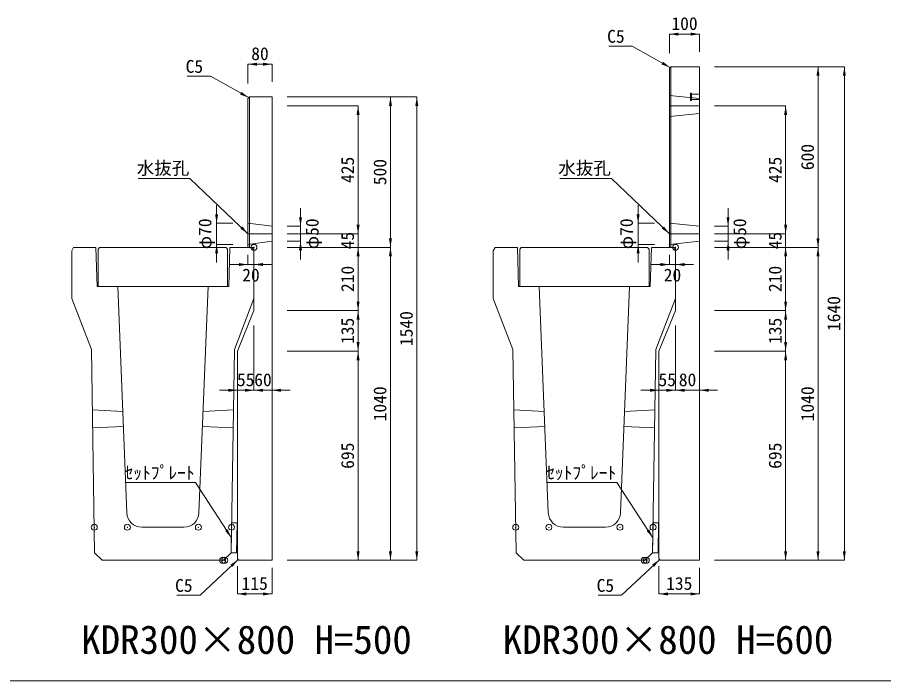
# Model space of a CAD drawing. Units: millimetres at full size, sheet at 1:40. Extents: x 172874 to 199766, y 869448 to 902797.
# Drawn here: x 191220 to 194098, y 892248 to 894453 of the extents above; entities that cross this region are included whole.
import ezdxf
from ezdxf.enums import TextEntityAlignment as Align

# ---------------------------------------------------------------- set-up
doc = ezdxf.new("R2010")
doc.units = ezdxf.units.MM
doc.header["$LTSCALE"] = 40
doc.header["$PDMODE"] = 32
doc.header["$PDSIZE"] = 20
for name, pattern in [('DASHED', [7.5, 6, -1.5]), ('USER2', [4.7625, 3.175, -1.5875]), ('USER3', [1.35, 0.75, -0.6])]:
    doc.linetypes.add(name, pattern=pattern)
for name, color, linetype, lineweight in [('セットプレート', 3, 'Continuous', 13), ('パネックスKDR', 2, 'Continuous', 13), ('図枠', 5, 'Continuous', 13), ('寸法線', 7, 'Continuous', 13), ('引出線', 4, 'Continuous', 13), ('本体', 2, 'Continuous', 13), ('補助線', 8, 'Continuous', 13), ('ｲﾝｻｰﾄ', 3, 'USER3', 5)]:
    doc.layers.add(name, color=color, linetype=linetype, lineweight=lineweight)
doc.layers.add('文字', color=7, linetype='Continuous')
doc.styles.add('ＭＳ ゴシック', font='')
doc.styles.get('ＭＳ ゴシック').set_extended_font_data('MS Gothic')

# ---------------------------------------------------------------- blocks, each defined once
blk = doc.blocks.new('filled_arrow')
at = {"color": 0, "linetype": 'Continuous', "lineweight": -2}
blk.add_solid([(7.5, 1.25), (0, 0), (7.5, -1.25)], dxfattribs=at)

msp = doc.modelspace()

# ---------------------------------------------------------------- linework, layer by layer
at = {"layer": 'セットプレート'}
for points in [[(191930.42, 892673.33), (191948.42, 892673.04), (191950.03, 892773.02), (191932.03, 892773.31)], [(193330.42, 892673.33), (193348.42, 892673.04), (193350.03, 892773.02), (193332.03, 892773.31)]]:
    msp.add_lwpolyline(points, close=True, dxfattribs=at)
at = {"layer": 'パネックスKDR'}
for p, q in [((193386.29, 894283.33), (193391.29, 894288.33)), ((193386.29, 894283.33), (193386.29, 893688.33)), ((193391.29, 894288.33), (193486.29, 894288.33)), ((193486.29, 894288.33), (193486.29, 892648.33)), ((191986.29, 894183.33), (191991.29, 894188.33)), ((191986.29, 894183.33), (191986.29, 893688.33)), ((191991.29, 894188.33), (192066.29, 894188.33)), ((192066.29, 894188.33), (192066.29, 892648.33)), ((191986.29, 893688.33), (192006.29, 893688.33)), ((192006.29, 893688.33), (192006.29, 893478.33)), ((193386.29, 893688.33), (193406.29, 893688.33)), ((193406.29, 893688.33), (193406.29, 893478.33)), ((192006.29, 893478.33), (191951.29, 893343.33)), ((193406.29, 893478.33), (193351.29, 893343.33)), ((191951.29, 893343.33), (191951.29, 892653.33)), ((193351.29, 893343.33), (193351.29, 892653.33)), ((191951.29, 892653.33), (191956.29, 892648.33)), ((193351.29, 892653.33), (193356.29, 892648.33)), ((191956.29, 892648.33), (192066.29, 892648.33)), ((193356.29, 892648.33), (193486.29, 892648.33))]:
    msp.add_line(p, q, dxfattribs=at)
at = {"layer": 'パネックスKDR', "lineweight": 5}
for p, q in [((193391.29, 894288.33), (193391.29, 893688.33)), ((191991.29, 894188.33), (191991.29, 893688.33))]:
    msp.add_line(p, q, dxfattribs=at)
at = {"layer": 'パネックスKDR', "linetype": 'DASHED', "lineweight": 9}
for p, q in [((193386.29, 894193.33), (193486.29, 894183.33)), ((193386.29, 894123.33), (193486.29, 894133.33)), ((191986.29, 893768.33), (192066.29, 893758.33)), ((193386.29, 893768.33), (193486.29, 893758.33)), ((191986.29, 893698.33), (192066.29, 893708.33)), ((193386.29, 893698.33), (193486.29, 893708.33))]:
    msp.add_line(p, q, dxfattribs=at)
at = {"layer": '図枠'}
msp.add_line((187274.21, 892248.33), (199674.21, 892248.33), dxfattribs=at)
msp.add_line((187274.21, 892248.33), (199674.21, 892248.33), dxfattribs=at)
at = {"layer": '寸法線'}
for p, q in [((193386.29, 894396.88), (193486.29, 894396.88)), ((193386.29, 894333.33), (193386.29, 894396.88)), ((193486.29, 894338.33), (193486.29, 894396.88)), ((191986.29, 894296.88), (192066.29, 894296.88)), ((191986.29, 894233.33), (191986.29, 894296.88)), ((192066.29, 894238.33), (192066.29, 894296.88)), ((193536.29, 894288.33), (193967.13, 894288.33)), ((193536.29, 894288.33), (193879.63, 894288.33)), ((193879.63, 893688.33), (193879.63, 894288.33)), ((193967.13, 892648.33), (193967.13, 894288.33)), ((192116.29, 894188.33), (192547.13, 894188.33)), ((192116.29, 894188.33), (192459.63, 894188.33)), ((192459.63, 893688.33), (192459.63, 894188.33)), ((192547.13, 892648.33), (192547.13, 894188.33)), ((192116.29, 894158.33), (192352.13, 894158.33)), ((192352.13, 893733.33), (192352.13, 894158.33)), ((193536.29, 894158.33), (193772.13, 894158.33)), ((193772.13, 893733.33), (193772.13, 894158.33)), ((191882.22, 893828.33), (191882.22, 893638.33)), ((192160.96, 893818.33), (192160.96, 893648.33)), ((193282.22, 893828.33), (193282.22, 893638.33)), ((193580.96, 893818.33), (193580.96, 893648.33)), ((192352.13, 893628.33), (192352.13, 893793.33)), ((193772.13, 893628.33), (193772.13, 893793.33)), ((191936.29, 893768.33), (191882.22, 893768.33)), ((192116.29, 893758.33), (192160.96, 893758.33)), ((193336.29, 893768.33), (193282.22, 893768.33)), ((193536.29, 893758.33), (193580.96, 893758.33)), ((192116.29, 893733.33), (192352.13, 893733.33)), ((192116.29, 893733.33), (192352.13, 893733.33)), ((193536.29, 893733.33), (193772.13, 893733.33)), ((193536.29, 893733.33), (193772.13, 893733.33)), ((191936.29, 893698.33), (191882.22, 893698.33)), ((192116.29, 893708.33), (192160.96, 893708.33)), ((192116.29, 893688.33), (192459.63, 893688.33)), ((192116.29, 893688.33), (192352.13, 893688.33)), ((192116.29, 893688.33), (192352.13, 893688.33)), ((192116.29, 893688.33), (192459.63, 893688.33)), ((192352.13, 893688.33), (192352.13, 893478.33)), ((192459.63, 893688.33), (192459.63, 892648.33)), ((193336.29, 893698.33), (193282.22, 893698.33)), ((193536.29, 893708.33), (193580.96, 893708.33)), ((193536.29, 893688.33), (193879.63, 893688.33)), ((193536.29, 893688.33), (193772.13, 893688.33)), ((193536.29, 893688.33), (193772.13, 893688.33)), ((193536.29, 893688.33), (193879.63, 893688.33)), ((193772.13, 893688.33), (193772.13, 893478.33)), ((193879.63, 893688.33), (193879.63, 892648.33)), ((191986.29, 893663.33), (191986.29, 893631.25)), ((192006.29, 893663.33), (192006.29, 893631.25)), ((193386.29, 893663.33), (193386.29, 893631.25)), ((193406.29, 893663.33), (193406.29, 893631.25)), ((191926.29, 893631.25), (192066.29, 893631.25)), ((193326.29, 893631.25), (193466.29, 893631.25)), ((192116.29, 893478.33), (192352.13, 893478.33)), ((192116.29, 893478.33), (192352.13, 893478.33)), ((192352.13, 893478.33), (192352.13, 893343.33)), ((193536.29, 893478.33), (193772.13, 893478.33)), ((193536.29, 893478.33), (193772.13, 893478.33)), ((193772.13, 893478.33), (193772.13, 893343.33)), ((192006.29, 893428.33), (192006.29, 893213.33)), ((192006.29, 893428.33), (192006.29, 893213.33)), ((192066.29, 893428.33), (192066.29, 893213.33)), ((193406.29, 893428.33), (193406.29, 893213.33)), ((193406.29, 893428.33), (193406.29, 893213.33)), ((193486.29, 893428.33), (193486.29, 893213.33)), ((192116.29, 893343.33), (192352.13, 893343.33)), ((192116.29, 893343.33), (192352.13, 893343.33)), ((192352.13, 893343.33), (192352.13, 892648.33)), ((193536.29, 893343.33), (193772.13, 893343.33)), ((193536.29, 893343.33), (193772.13, 893343.33)), ((193772.13, 893343.33), (193772.13, 892648.33)), ((191951.29, 893293.33), (191951.29, 893213.33)), ((193351.29, 893293.33), (193351.29, 893213.33)), ((192066.29, 893213.33), (191891.29, 893213.33)), ((191946.29, 893213.33), (192126.29, 893213.33)), ((193466.29, 893213.33), (193291.29, 893213.33)), ((193346.29, 893213.33), (193546.29, 893213.33)), ((191951.29, 892628.33), (191951.29, 892536.53)), ((192066.29, 892623.33), (192066.29, 892536.53)), ((192116.29, 892648.33), (192547.13, 892648.33)), ((192116.29, 892648.33), (192459.63, 892648.33)), ((192116.29, 892648.33), (192352.13, 892648.33)), ((193351.29, 892628.33), (193351.29, 892536.53)), ((193486.29, 892623.33), (193486.29, 892536.53)), ((193536.29, 892648.33), (193967.13, 892648.33)), ((193536.29, 892648.33), (193879.63, 892648.33)), ((193536.29, 892648.33), (193772.13, 892648.33)), ((191951.29, 892536.53), (192066.29, 892536.53)), ((193351.29, 892536.53), (193486.29, 892536.53))]:
    msp.add_line(p, q, dxfattribs=at)
at = {"layer": '引出線'}
for points in [[(193388.79, 894285.83), (193262.42, 894356.91), (193184.65, 894356.91)], [(191988.79, 894185.83), (191862.42, 894256.91), (191784.65, 894256.91)], [(191986.29, 893733.33), (191793.83, 893916.78), (191622.09, 893916.78)], [(193386.29, 893733.33), (193193.83, 893916.78), (193022.09, 893916.78)], [(191931.23, 892723.32), (191811.67, 892906.77), (191580.31, 892906.77)], [(193331.23, 892723.32), (193211.67, 892906.77), (192980.31, 892906.77)], [(191953.79, 892650.83), (191827.42, 892532.18), (191749.65, 892532.18)], [(193353.79, 892650.83), (193227.42, 892532.18), (193149.65, 892532.18)]]:
    msp.add_lwpolyline(points, dxfattribs=at)
at = {"layer": '本体'}
for p, q in [((191407.29, 893688.33), (191401.29, 893676.33)), ((191407.29, 893688.33), (191481.29, 893688.33)), ((191481.29, 893688.33), (191485.29, 893558.33)), ((191926.29, 893688.33), (191922.29, 893558.33)), ((191926.29, 893688.33), (192000.29, 893688.33)), ((192000.29, 893688.33), (192006.29, 893676.33)), ((192807.29, 893688.33), (192801.29, 893676.33)), ((192807.29, 893688.33), (192881.29, 893688.33)), ((192881.29, 893688.33), (192885.29, 893558.33)), ((193326.29, 893688.33), (193322.29, 893558.33)), ((193326.29, 893688.33), (193400.29, 893688.33)), ((193400.29, 893688.33), (193406.29, 893676.33)), ((191401.29, 893676.33), (191401.29, 893518.33)), ((192006.29, 893676.33), (192006.29, 893518.33)), ((192801.29, 893676.33), (192801.29, 893518.33)), ((193406.29, 893676.33), (193406.29, 893518.33)), ((191485.29, 893558.33), (191553.79, 893558.33)), ((191553.79, 893558.33), (191583.87, 892806.33)), ((191853.79, 893558.33), (191823.71, 892806.33)), ((191853.79, 893558.33), (191922.29, 893558.33)), ((192885.29, 893558.33), (192953.79, 893558.33)), ((192953.79, 893558.33), (192983.87, 892806.33)), ((193253.79, 893558.33), (193223.71, 892806.33)), ((193253.79, 893558.33), (193322.29, 893558.33)), ((191401.29, 893518.33), (191466.29, 893348.33)), ((192006.29, 893518.33), (191941.29, 893348.33)), ((192801.29, 893518.33), (192866.29, 893348.33)), ((193406.29, 893518.33), (193341.29, 893348.33)), ((191466.29, 893348.33), (191477.16, 892673.33)), ((191941.29, 893348.33), (191930.42, 892673.33)), ((192866.29, 893348.33), (192877.16, 892673.33)), ((193341.29, 893348.33), (193330.42, 892673.33)), ((191633.83, 892758.33), (191773.75, 892758.33)), ((193033.83, 892758.33), (193173.75, 892758.33)), ((191477.16, 892673.33), (191502.56, 892648.33)), ((191905.02, 892648.33), (191930.42, 892673.33)), ((192877.16, 892673.33), (192902.56, 892648.33)), ((193305.02, 892648.33), (193330.42, 892673.33)), ((191502.56, 892648.33), (191905.02, 892648.33)), ((192902.56, 892648.33), (193305.02, 892648.33))]:
    msp.add_line(p, q, dxfattribs=at)
at = {"layer": '本体', "linetype": 'USER2'}
for p, q in [((191469.51, 893148.33), (191570.39, 893143.33)), ((191837.19, 893143.33), (191938.07, 893148.33)), ((192869.51, 893148.33), (192970.39, 893143.33)), ((193237.19, 893143.33), (193338.07, 893148.33)), ((191470.48, 893088.33), (191572.39, 893093.33)), ((191835.19, 893093.33), (191937.1, 893088.33)), ((192870.48, 893088.33), (192972.39, 893093.33)), ((193235.19, 893093.33), (193337.1, 893088.33))]:
    msp.add_line(p, q, dxfattribs=at)
at = {"layer": '本体', "lineweight": 20}
for points in [[(191488.79, 893682.33), (191493.79, 893688.33), (191913.79, 893688.33), (191918.79, 893682.33), (191918.79, 893558.33), (191488.79, 893558.33)], [(192888.79, 893682.33), (192893.79, 893688.33), (193313.79, 893688.33), (193318.79, 893682.33), (193318.79, 893558.33), (192888.79, 893558.33)]]:
    msp.add_lwpolyline(points, close=True, dxfattribs=at)
at = {"layer": '本体'}
for centre, start, end in [((191633.83, 892808.33), 182.29061, 270), ((191773.75, 892808.33), 270, 357.70939), ((193033.83, 892808.33), 182.29061, 270), ((193173.75, 892808.33), 270, 357.70939)]:
    msp.add_arc(centre, 50, start, end, dxfattribs=at)
at = {"layer": '補助線'}
for p, q in [((193386.29, 894158.33), (193486.29, 894158.33)), ((191986.29, 893733.33), (192066.29, 893733.33)), ((193386.29, 893733.33), (193486.29, 893733.33))]:
    msp.add_line(p, q, dxfattribs=at)
for p in [(192006.29, 893688.33), (193406.29, 893688.33), (191475.79, 892758.33), (191585.79, 892758.33), (191821.79, 892758.33), (191931.79, 892758.33), (192875.79, 892758.33), (192985.79, 892758.33), (193221.79, 892758.33), (193331.79, 892758.33), (191902.29, 892648.33), (191909.29, 892648.33), (191909.29, 892648.33), (193302.29, 892648.33), (193309.29, 892648.33), (193309.29, 892648.33)]:
    msp.add_point(p, dxfattribs=at)
at = {"layer": 'ｲﾝｻｰﾄ'}
for p, q in [((193456.29, 894200.83), (193456.29, 894175.83)), ((193459.29, 894200.83), (193456.29, 894200.83)), ((193456.29, 894175.83), (193459.29, 894175.83)), ((193459.29, 894175.83), (193459.29, 894200.83)), ((193486.29, 894196.83), (193459.29, 894196.83)), ((193459.29, 894179.83), (193486.29, 894179.83))]:
    msp.add_line(p, q, dxfattribs=at)

# ---------------------------------------------------------------- block references
at = {"layer": '寸法線', "xscale": 4, "yscale": 4}
for p in [(193386.29, 894396.88), (191986.29, 894296.88), (192006.29, 893631.25), (193406.29, 893631.25), (192006.29, 893213.33), (192066.29, 893213.33), (193406.29, 893213.33), (193486.29, 893213.33), (191951.29, 892536.53), (193351.29, 892536.53)]:
    msp.add_blockref('filled_arrow', p, dxfattribs=at)
for p, rotation in [((193486.29, 894396.88), 180), ((192066.29, 894296.88), 180), ((193879.63, 894288.33), 270), ((193967.13, 894288.33), 270), ((192459.63, 894188.33), 270), ((192547.13, 894188.33), 270), ((192352.13, 894158.33), 270), ((193772.13, 894158.33), 270), ((191882.22, 893768.33), 90), ((192160.96, 893758.33), 90), ((193282.22, 893768.33), 90), ((193580.96, 893758.33), 90), ((192352.13, 893733.33), 90), ((192352.13, 893733.33), 90), ((193772.13, 893733.33), 90), ((193772.13, 893733.33), 90), ((192459.63, 893688.33), 90), ((193879.63, 893688.33), 90), ((191882.22, 893698.33), 270), ((192160.96, 893708.33), 270), ((192352.13, 893688.33), 270), ((192352.13, 893688.33), 270), ((192459.63, 893688.33), 270), ((193282.22, 893698.33), 270), ((193580.96, 893708.33), 270), ((193772.13, 893688.33), 270), ((193772.13, 893688.33), 270), ((193879.63, 893688.33), 270), ((191986.29, 893631.25), 180), ((193386.29, 893631.25), 180), ((192352.13, 893478.33), 90), ((193772.13, 893478.33), 90), ((192352.13, 893478.33), 270), ((193772.13, 893478.33), 270), ((192352.13, 893343.33), 90), ((193772.13, 893343.33), 90), ((192352.13, 893343.33), 270), ((193772.13, 893343.33), 270), ((191951.29, 893213.33), 180), ((192006.29, 893213.33), 180), ((193351.29, 893213.33), 180), ((193406.29, 893213.33), 180), ((192352.13, 892648.33), 90), ((192459.63, 892648.33), 90), ((192547.13, 892648.33), 90), ((193772.13, 892648.33), 90), ((193879.63, 892648.33), 90), ((193967.13, 892648.33), 90), ((192066.29, 892536.53), 180), ((193486.29, 892536.53), 180)]:
    msp.add_blockref('filled_arrow', p, dxfattribs=dict(at, rotation=rotation))
at = {"layer": '引出線', "xscale": 4, "yscale": 4}
for p, rotation in [((193388.79, 894285.83), 150.6), ((191988.79, 894185.83), 150.6), ((191986.29, 893733.33), 136.4), ((193386.29, 893733.33), 136.4), ((191931.23, 892723.32), 123.1), ((193331.23, 892723.32), 123.1), ((191953.79, 892650.83), 223.2), ((193353.79, 892650.83), 223.2)]:
    msp.add_blockref('filled_arrow', p, dxfattribs=dict(at, rotation=rotation))

# ---------------------------------------------------------------- texts
at = {"layer": '寸法線', "style": 'ＭＳ ゴシック'}
for s, p in [('100', (193436.29, 894431.88)), ('80', (192026.29, 894331.88)), ('20', (191996.29, 893596.25)), ('20', (193396.29, 893596.25)), ('55', (191978.79, 893248.33)), ('60', (192036.29, 893248.33)), ('55', (193378.79, 893248.33)), ('80', (193446.29, 893248.33)), ('115', (192008.79, 892571.53)), ('135', (193418.79, 892571.53))]:
    msp.add_text(s, height=42.72, dxfattribs=at).set_placement(p, align=Align.MIDDLE_CENTER)
for s, p in [('600', (193844.63, 893988.33)), ('425', (192317.13, 893945.83)), ('500', (192424.63, 893938.33)), ('425', (193737.13, 893945.83)), ('φ70', (191843.56, 893733.33)), ('φ50', (192199.62, 893733.33)), ('φ70', (193243.56, 893733.33)), ('φ50', (193619.62, 893733.33)), ('45', (192317.13, 893710.83)), ('45', (193737.13, 893710.83)), ('210', (192317.13, 893583.33)), ('210', (193737.13, 893583.33)), ('1640', (193932.13, 893468.33)), ('1540', (192512.13, 893418.33)), ('135', (192317.13, 893410.83)), ('135', (193737.13, 893410.83)), ('1040', (192424.63, 893168.33)), ('1040', (193844.63, 893168.33)), ('695', (192317.13, 892995.83)), ('695', (193737.13, 892995.83))]:
    msp.add_text(s, height=42.72, rotation=90, dxfattribs=at).set_placement(p, align=Align.MIDDLE_CENTER)
at = {"layer": '引出線', "style": 'ＭＳ ゴシック'}
for s, p in [('C5', (193237.42, 894410.91)), ('C5', (191837.42, 894310.91)), ('水抜孔', (191791.58, 893973.06)), ('水抜孔', (193191.58, 893973.06)), ('ｾｯﾄﾌﾟﾚｰﾄ', (191809.42, 892960.77)), ('ｾｯﾄﾌﾟﾚｰﾄ', (193209.42, 892960.77)), ('C5', (191802.42, 892586.18)), ('C5', (193202.42, 892586.18))]:
    msp.add_text(s, height=42.72, dxfattribs=at).set_placement(p, align=Align.TOP_RIGHT)
at = {"layer": '文字', "style": 'ＭＳ ゴシック'}
for s, p in [('KDR300×800 H=500', (191432.5, 892308.87)), ('KDR300×800 H=600', (192832.5, 892308.87))]:
    msp.add_text(s, height=94.94, dxfattribs=at).set_placement(p, align=Align.BOTTOM_LEFT)

doc.saveas('drawing.dxf')
